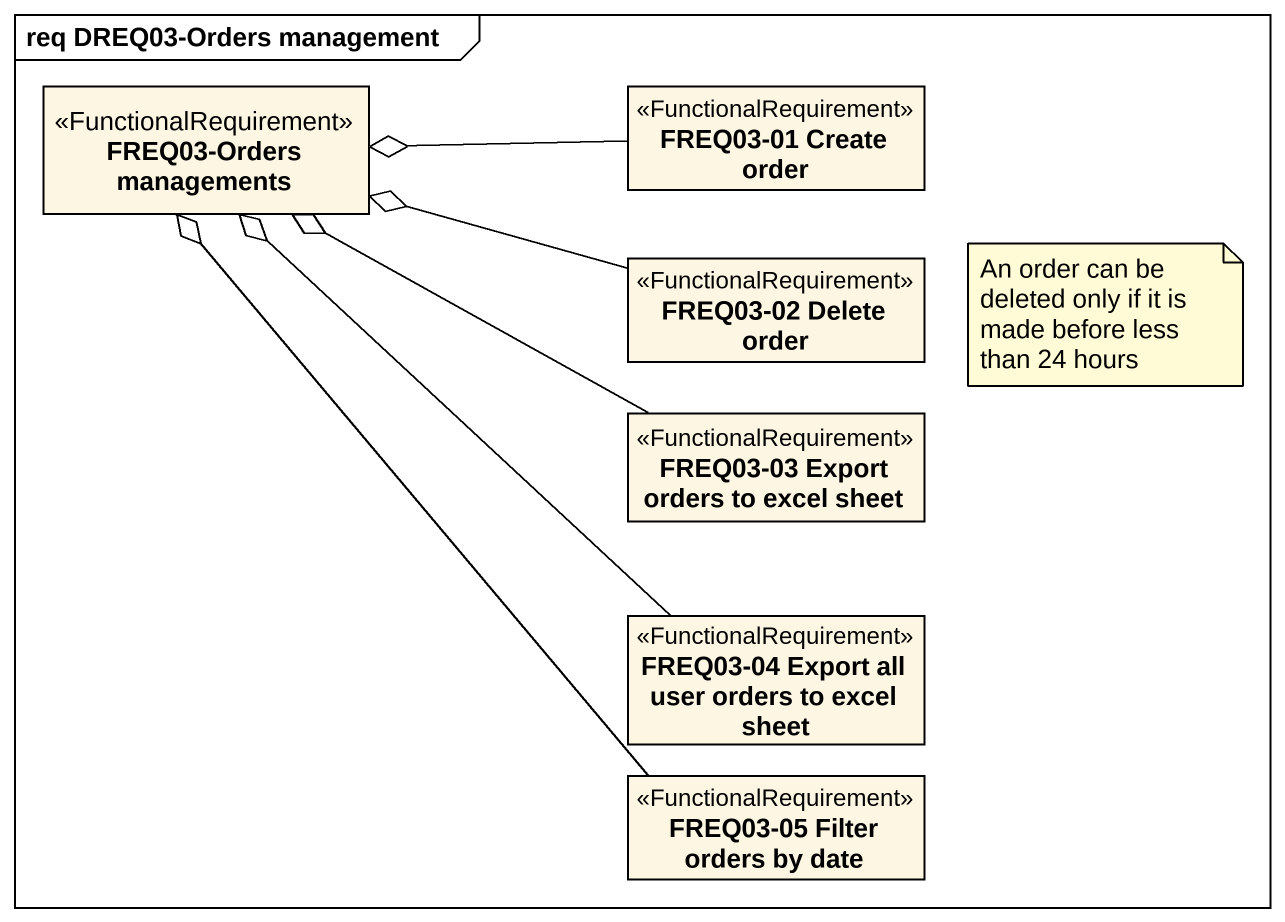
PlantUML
@startuml
mainframe req DREQ03-Orders management
hide circle
hide empty members
class "FREQ03-Orders managements" as FREQ03_Orders_managements <<FunctionalRequirement>>
class "FREQ03-01 Create order" as FREQ03_01_Create_order <<FunctionalRequirement>>
class "FREQ03-02 Delete order" as FREQ03_02_Delete_order <<FunctionalRequirement>>
class "FREQ03-03 Export orders to excel sheet" as FREQ03_03_Export_orders_to <<FunctionalRequirement>>
class "FREQ03-04 Export all user orders to excel sheet" as FREQ03_04_Export_all_user <<FunctionalRequirement>>
class "FREQ03-05 Filter orders by date" as FREQ03_05_Filter_orders_by <<FunctionalRequirement>>
FREQ03_01_Create_order -left-o FREQ03_Orders_managements
FREQ03_02_Delete_order -left-o FREQ03_Orders_managements
FREQ03_03_Export_orders_to -left-o FREQ03_Orders_managements
FREQ03_04_Export_all_user -up-o FREQ03_Orders_managements
FREQ03_05_Filter_orders_by -up-o FREQ03_Orders_managements
note as N1
  An order can be deleted only if it is made before less than 24 hours
end note
@enduml
